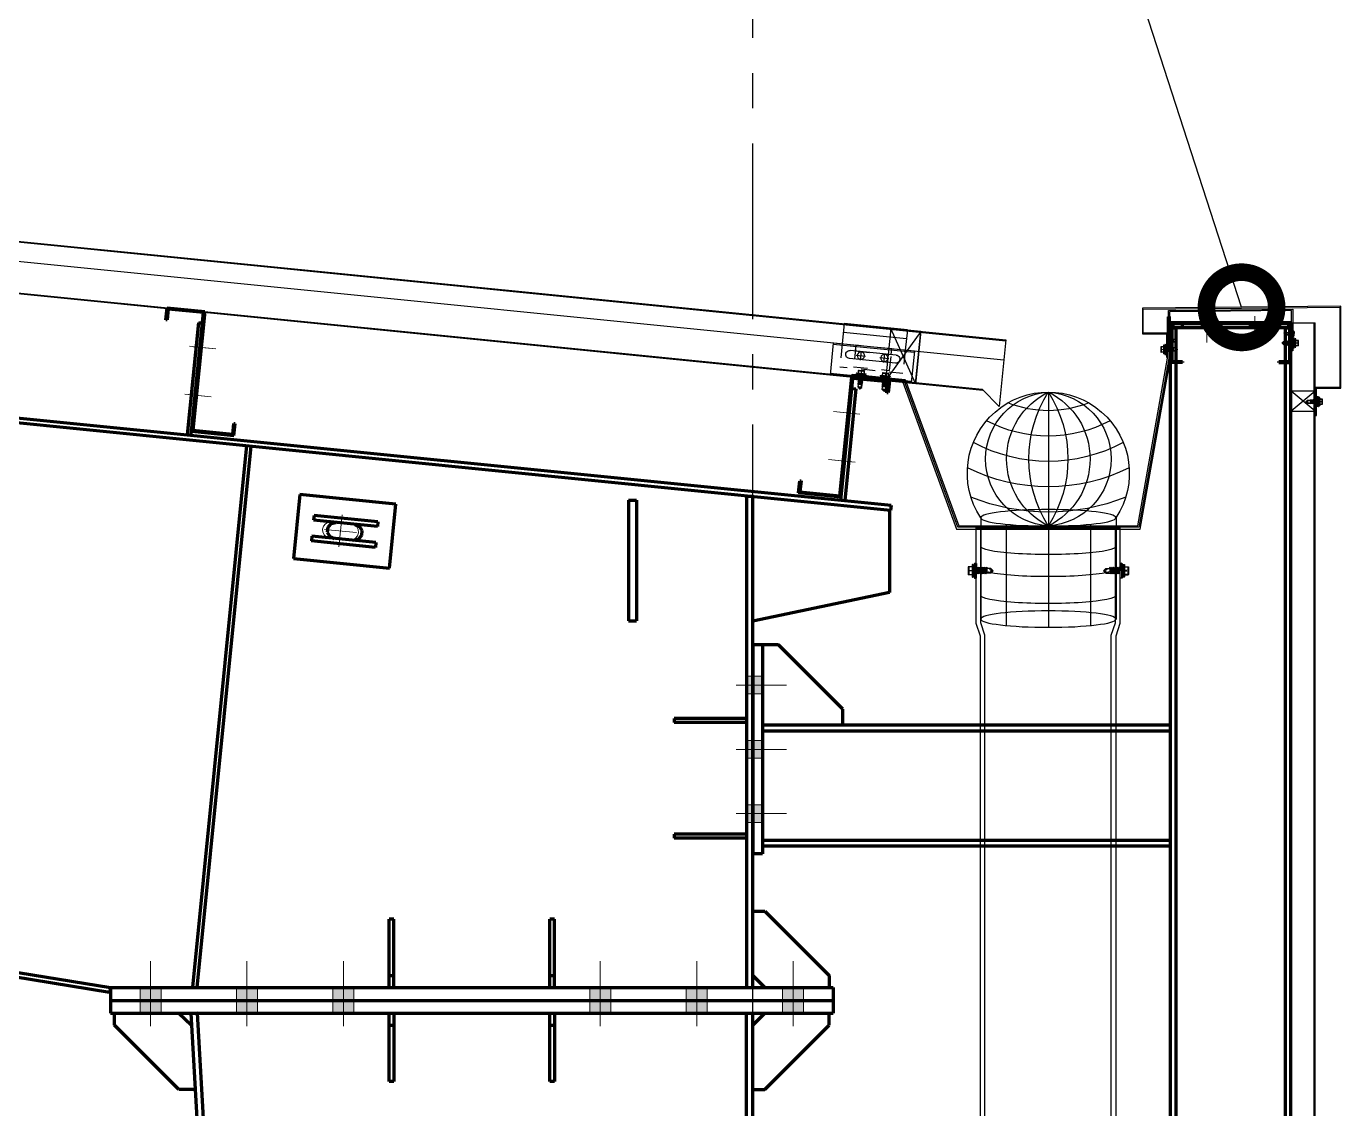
# Model space of a CAD drawing. Header units: inches. Extents: x 2 to 32666, y -5537 to 22.
# Drawn here: x 14210.2 to 14219.56, y -3859.99 to -3852.29 of the extents above; entities that cross this region are included whole.
import ezdxf

# ---------------------------------------------------------------- set-up
doc = ezdxf.new("R2010")
doc.units = ezdxf.units.IN
doc.header["$MEASUREMENT"] = 0
for name, pattern in [('CENTER', [2, 1.25, -0.25, 0.25, -0.25]), ('DASHED2', [0.375, 0.25, -0.125]), ('HIDDEN2', [4.7625, 3.175, -1.5875])]:
    doc.linetypes.add(name, pattern=pattern)
for name, color, linetype in [('1', 1, 'Continuous'), ('2', 2, 'Continuous'), ('3', 3, 'Continuous'), ('4', 4, 'Continuous'), ('6', 6, 'Continuous'), ('7', 7, 'Continuous'), ('8', 8, 'Continuous'), ('9', 9, 'Continuous'), ('DIM', 8, 'Continuous'), ('STRUCTURE', 1, 'Continuous'), ('Tim truc', 8, 'Continuous')]:
    doc.layers.add(name, color=color, linetype=linetype)
doc.styles.add('ST1', font='vnshx.shx', dxfattribs={"width": 0.7})
doc.dimstyles.new('175', dxfattribs={"dimtxt": 2.5, "dimasz": 1, "dimexe": 1, "dimexo": 0, "dimgap": 1, "dimtad": 1, "dimdec": 0, "dimlfac": 175, "dimzin": 0, "dimdsep": 46, "dimtxsty": 'ST1', "dimblk1": 'ARCHTICK', "dimblk2": 'ARCHTICK', "dimsah": 1, "dimcen": 1, "dimdle": 1, "dimclrd": 8, "dimclre": 8, "dimclrt": 3, "dimadec": 0, "dimazin": 0, "dimtfac": 1, "dimtdec": 0, "dimtix": 1, "dimtmove": 1, "dimatfit": 3, "dimldrblk": 'DOTSMALL', "dimfxl": 0, "dimtfill": 1, "dimtolj": 1, "dimtzin": 0, "dimlwd": -1, "dimlwe": -1, "dimarcsym": 0})

# ---------------------------------------------------------------- blocks, each defined once
blk = doc.blocks.new('HFR-1')
at = {"layer": 'STRUCTURE', "color": 1, "linetype": 'Continuous'}
for p, q in [((-5.5, 0), (5.5, 0)), ((-5.2, 0.8), (-3.4, 1.5)), ((5.2, 0.8), (3.4, 1.5)), ((-2.4, -1.2), (-3, -1.6)), ((-3, -1.6), (-2.4, -1.9)), ((-2.4, -1.9), (-3, -2.3)), ((-3, -2.3), (-2.4, -2.6)), ((-2.4, -2.6), (-3, -3)), ((-3, -3), (-2.4, -3.3)), ((-2.4, -3.3), (-3, -3.7)), ((-3, -3.7), (-2.4, -4.1)), ((-2.4, -4.1), (-3, -4.4)), ((-3, -4.4), (-2.4, -4.8)), ((-2.4, -4.8), (-3, -5.1)), ((-3, -5.1), (-2.4, -5.5)), ((-2.4, -5.5), (-3, -5.8)), ((-3, -5.8), (-2.4, -6.2)), ((-2.4, -6.2), (-3, -6.6)), ((-3, -6.6), (-2.4, -6.9)), ((-2.4, -6.9), (-3, -7.3)), ((-3, -7.3), (-2.4, -7.6)), ((-2.4, -7.6), (-3, -8)), ((-3, -8), (-2.4, -8.3)), ((-2.4, -8.3), (-3, -8.7)), ((-3, -8.7), (-2.4, -9)), ((-2.4, -9), (-3, -9.4)), ((-3, -9.4), (-2.4, -9.7)), ((-2.4, -9.7), (-3, -10.1)), ((-3, -10.1), (-2.4, -10.5)), ((-2.4, -10.5), (-3, -10.8)), ((-3, -10.8), (-2.4, -11.2)), ((-2.4, -11.2), (-3, -11.5)), ((-3, -11.5), (-2.4, -11.9)), ((-2.9, -1.6), (2.9, -1.4)), ((-2.9, -2.3), (2.9, -2.1)), ((-2.9, -3), (2.9, -2.8)), ((-2.9, -3.7), (2.9, -3.6)), ((-2.9, -4.4), (2.9, -4.3)), ((-2.9, -5.1), (2.9, -5)), ((-2.9, -5.9), (2.9, -5.7)), ((-2.9, -6.6), (2.9, -6.4)), ((-2.9, -7.3), (2.9, -7.1)), ((-2.9, -8), (2.9, -7.8)), ((-2.9, -8.7), (2.9, -8.5)), ((-2.9, -9.4), (2.9, -9.2)), ((-2.9, -10.1), (1.5, -10)), ((-2.9, -10.8), (1.3, -10.7)), ((-2.9, -11.5), (0.9, -11.4)), ((-2.5, -17.4), (-2.5, -11.8)), ((-2.5, -17.4), (-2, -16.7)), ((-2.5, -17.4), (-0.2, -19.7)), ((2.4, -1.1), (-2.4, -1.2)), ((2.4, -1.8), (-2.4, -1.9)), ((-2.4, -1.9), (2.4, -1.8)), ((-2.4, -2.6), (2.4, -2.5)), ((2.4, -2.5), (-2.4, -2.6)), ((-2.4, -3.3), (2.4, -3.2)), ((2.4, -3.2), (-2.4, -3.3)), ((-2.4, -4.1), (2.4, -3.9)), ((2.4, -3.9), (-2.4, -4.1)), ((-2.4, -4.8), (2.4, -4.6)), ((2.4, -4.6), (-2.4, -4.8)), ((-2.4, -5.5), (2.4, -5.3)), ((2.4, -5.3), (-2.4, -5.5)), ((-2.4, -6.2), (2.4, -6)), ((2.4, -6), (-2.4, -6.2)), ((-2.4, -6.9), (2.4, -6.8)), ((2.4, -6.8), (-2.4, -6.9)), ((-2.4, -7.6), (2.4, -7.5)), ((2.4, -7.5), (-2.4, -7.6)), ((-2.4, -8.3), (2.4, -8.2)), ((2.4, -8.2), (-2.4, -8.3)), ((-2.4, -9), (2.4, -8.9)), ((2.4, -8.9), (-2.4, -9)), ((-2.4, -9.7), (2.4, -9.6)), ((2.4, -9.6), (-2.4, -9.7)), ((1.4, -10.3), (-2.4, -10.5)), ((-2.4, -10.5), (1.4, -10.3)), ((-2.4, -11.2), (1.1, -11.1)), ((1.1, -11.1), (-2.4, -11.2)), ((-2.4, -11.9), (0.4, -11.8)), ((-1, -16.7), (0.2, -19.7)), ((0.1, -19.4), (1.2, -17.3)), ((0.2, -19.7), (2.5, -17.4)), ((1.6, -16.1), (2.3, -10.2)), ((2.2, -10), (2.9, -10)), ((2.2, -11), (2.4, -11)), ((2.4, -11), (2.2, -11)), ((2.2, -11.4), (2.9, -11.4)), ((2.2, -11.7), (2.4, -11.7)), ((2.4, -10.3), (2.3, -10.3)), ((2.3, -10.3), (2.4, -10.3)), ((2.3, -10.7), (2.9, -10.7)), ((2.9, -1.4), (2.4, -1.1)), ((2.4, -1.8), (2.9, -1.4)), ((2.9, -2.1), (2.4, -1.8)), ((2.4, -2.5), (2.9, -2.1)), ((2.9, -2.8), (2.4, -2.5)), ((2.4, -3.2), (2.9, -2.8)), ((2.9, -3.6), (2.4, -3.2)), ((2.4, -3.9), (2.9, -3.6)), ((2.9, -4.3), (2.4, -3.9)), ((2.4, -4.6), (2.9, -4.3)), ((2.9, -5), (2.4, -4.6)), ((2.4, -5.3), (2.9, -5)), ((2.9, -5.7), (2.4, -5.3)), ((2.4, -6), (2.9, -5.7)), ((2.9, -6.4), (2.4, -6)), ((2.4, -6.8), (2.9, -6.4)), ((2.9, -7.1), (2.4, -6.8)), ((2.4, -7.5), (2.9, -7.1)), ((2.9, -7.8), (2.4, -7.5)), ((2.4, -8.2), (2.9, -7.8)), ((2.9, -8.5), (2.4, -8.2)), ((2.4, -8.9), (2.9, -8.5)), ((2.9, -9.2), (2.4, -8.9)), ((2.4, -9.6), (2.9, -9.2)), ((2.9, -10), (2.4, -9.6)), ((2.4, -10.3), (2.9, -10)), ((2.9, -10.7), (2.4, -10.3)), ((2.4, -11), (2.9, -10.7)), ((2.9, -11.4), (2.4, -11)), ((2.4, -11.7), (2.9, -11.4)), ((2.5, -17.4), (2.5, -11.7))]:
    blk.add_line(p, q, dxfattribs=at)
at = {"layer": 'STRUCTURE', "color": 1, "linetype": 'Continuous', "ltscale": 8}
for p in [(-3.4, 1.5), (3.4, 1.5)]:
    blk.add_line(p, (0, 1.5), dxfattribs=at)
at = {"layer": 'STRUCTURE', "color": 1, "linetype": 'DASHED2'}
for p in [(-1.9, 1.5), (1.9, 1.5)]:
    blk.add_line(p, (0, 0), dxfattribs=at)
at = {"layer": 'STRUCTURE', "color": 1, "linetype": 'Continuous', "ltscale": 8}
for centre, start, end in [((-4.7, 0.2), 130.41, 194.8062), ((4.7, 0.2), 345.1938, 49.59)]:
    blk.add_arc(centre, 0.801, start, end, dxfattribs=at)
at = {"layer": 'STRUCTURE', "color": 1, "linetype": 'Continuous'}
for centre, radius, start, end in [((-7.3, -9), 9.14, 58.065, 78.8402), ((5.1, -3.8), 3.83, 84.2039, 134.3621), ((-1.5, -17.1), 0.59, 34.2302, 144.5641), ((0, -19.4), 0.331, 231.6348, 305.4287), ((-0.5, -10.1), 1.93, 296.6041, 355.3922), ((-0.6, -16), 2.2, 324.0048, 357.8268), ((1.9, -10.3), 0.444, 15.9762, 172.6971)]:
    blk.add_arc(centre, radius, start, end, dxfattribs=at)
blk = doc.blocks.new('Short_Self_drilling')
at = {"layer": 'STRUCTURE', "color": 1, "linetype": 'Continuous'}
for p, q in [((6.4, 1.7), (-6.4, 1.7)), ((5.1, 3.8), (-5.1, 3.8)), ((-2.6, 2.9), (-5.1, 2.9)), ((-3.4, 3.8), (-3.4, 6.8)), ((3, 7.2), (-3, 7.2)), ((2.6, 2.9), (-2.6, 2.9)), ((-2.1, 2.8), (-2.1, 2.9)), ((6.3, 0), (0, 0)), ((2.2, 2.8), (2.2, 2.9)), ((2.2, -0.5), (2.2, 0)), ((5.1, 2.9), (2.6, 2.9)), ((3.4, 3.8), (3.4, 6.8)), ((3, -1.2), (-2.7, -0.2)), ((3, -2.7), (-2.7, -1.8)), ((3, -4.2), (-2.7, -3.3)), ((3, -5.8), (-2.7, -4.8)), ((3, -7.3), (-2.7, -6.3)), ((-1.9, -8), (-2.7, -7.9)), ((-2.1, -1.4), (-2.1, -0.9)), ((-2.1, -2.9), (-2.1, -2.4)), ((-2.1, -4.4), (-2.1, -3.9)), ((-2.1, -6), (-2.1, -5.4)), ((-2.1, -7.5), (-2.1, -7)), ((-2.1, -12.3), (-2.1, -8.5)), ((3, -8.8), (-1.1, -8.1)), ((2.1, -12.3), (2.1, -9.1)), ((2.2, -2), (2.2, -1.5)), ((2.2, -3.6), (2.2, -3)), ((2.2, -5.1), (2.2, -4.6)), ((2.2, -6.6), (2.2, -6.1)), ((2.2, -8.1), (2.2, -7.6))]:
    blk.add_line(p, q, dxfattribs=at)
blk.add_lwpolyline([(6.4, 1.3), (6.4, 1.7), (2.1, 2.8), (-2.1, 2.8), (-6.4, 1.7), (-6.4, 1.3)], close=True, dxfattribs=at)
for points in [[(-6.4, 1.3, -0.088869), (-6.3, 0), (0, 0)], [(-0.1, 3.8), (-0.3, 6.2, 0.338878), (-3.1, 6.2), (-3.3, 3.8)], [(3.3, 3.8), (3.1, 6.2, 0.338878), (0.3, 6.2), (0.1, 3.8)], [(-0.1, -14), (-1, -12.2, -0.148657), (-1.4, -11.2), (-2, -7.7, -0.815006), (-1.2, -7.8, 0.150833), (-0.8, -8.7)], [(2.1, -12.3), (0.2, -14.2, -0.333596), (-0.2, -14.2), (-2.1, -12.3)], [(2.1, -12.3), (1.7, -11.7, 0.52242), (0.9, -11.7), (-0.2, -14.2)]]:
    blk.add_lwpolyline(points, format="xyb", dxfattribs=at)
for points in [[(3, -1.2), (2.2, -1.5), (-2.1, -0.8), (-2.7, -0.2), (-2.4, 0)], [(3, -2.7), (2.2, -3), (-2.1, -2.4), (-2.7, -1.8), (-2.1, -1.4), (2.2, -2), (3, -2.7)], [(3, -4.2), (2.2, -4.6), (-2.1, -3.9), (-2.7, -3.3), (-2.1, -2.9), (2.2, -3.6), (3, -4.2)], [(3, -5.8), (2.2, -6.1), (-2.1, -5.4), (-2.7, -4.8), (-2.1, -4.4), (2.2, -5.1), (3, -5.8)], [(3, -7.3), (2.2, -7.6), (-2.1, -7), (-2.7, -6.3), (-2.1, -6), (2.2, -6.6), (3, -7.3)], [(-1.8, -8.5), (-2.1, -8.5), (-2.7, -7.9), (-2.1, -7.5), (-1.8, -7.5)], [(-1.3, -7.6), (2.2, -8.1), (3, -8.8)], [(-1.2, 0), (2.2, -0.5), (3, -1.2)], [(3, -8.8), (2.2, -9.1), (-0.8, -8.7)]]:
    blk.add_lwpolyline(points, dxfattribs=at)
for centre, radius, start, end in [((-5, 3.3), 0.455, 109.7949, 250.2674), ((-3, 6.8), 0.429, 90.0311, 180.0311), ((3, 6.8), 0.429, 0.0311, 90.0311), ((5.1, 3.3), 0.435, 279.7276, 80.3347), ((10, 0.2), 3.74, 162.2963, 182.6103)]:
    blk.add_arc(centre, radius, start, end, dxfattribs=at)
blk = doc.blocks.new('A$C5FAA1D3F')
at = {"color": 8}
for p, q in [((-26.59, -10.81, 0), (-25.6, -0.91, 0)), ((-0.39, -3.85, 0), (-25.64, -1.33, 0)), ((-0.34, -3.43, 0), (-25.6, -0.91, 0)), ((-1.33, -13.34, 0), (-0.34, -3.43, 0)), ((-6.38, -8.5, 0), (-20.69, -7.07, 0)), ((-17.23, -7.27, 0), (-17.51, -10.1, 0)), ((-9.94, -7.99, 0), (-10.23, -10.82, 0)), ((-1.33, -13.34, 0), (-26.59, -10.81, 0)), ((-1.29, -12.92, 0), (-26.55, -10.39, 0)), ((-24.42, -17.42, 0), (-23.79, -11.09, 0)), ((-6.63, -11.02, 0), (-20.94, -9.59, 0)), ((-18.79, -8.54, 0), (-15.96, -8.83, 0)), ((-11.5, -9.26, 0), (-8.67, -9.54, 0)), ((-4.49, -16.58, 0), (-24.14, -14.62, 0)), ((-4.77, -19.39, 0), (-4.14, -13.06, 0)), ((-4.77, -19.39, 0), (-24.42, -17.42, 0))]:
    blk.add_line(p, q, dxfattribs=at)
at = {"color": 8, "linetype": 'HIDDEN2'}
for p, q in [((-23.79, -11.09, 0), (-23.06, -3.85, 0)), ((-3.42, -5.82, 0), (-23.06, -3.85, 0)), ((-19.57, -11.51, 0), (-18.9, -4.83, 0)), ((-18.9, -4.83, 0), (-7.68, -5.96, 0)), ((-7.68, -5.96, 0), (-8.35, -12.64, 0)), ((-4.14, -13.06, 0), (-3.42, -5.82, 0)), ((-19.58, -11.51, 0), (-19.4, -9.75, 0)), ((-8.35, -12.64, 0), (-19.58, -11.51, 0)), ((-8.35, -12.64, 0), (-19.57, -11.51, 0)), ((-19.4, -9.75, 0), (-8.17, -10.87, 0)), ((-8.17, -10.87, 0), (-8.35, -12.64, 0))]:
    blk.add_line(p, q, dxfattribs=at)
at = {"color": 8}
for centre, major_axis, start_param, end_param in [((-20.82, -8.33, 0), (-0.941, -0.852), 3.876998, 7.018591), ((-17.37, -8.69, 0), (-0.836, -0.757), 5.447794310103061, 11.73097961728265), ((-10.09, -9.4, 0), (-0.836, -0.757), 5.447794310103061, 11.73097961728265), ((-6.5, -9.76, 0), (-0.941, -0.852), 0.735405, 3.876998)]:
    blk.add_ellipse(centre, major_axis=major_axis, ratio=1, start_param=start_param, end_param=end_param, dxfattribs=at)
at = {"color": 1, "xscale": 0.2707692322397919, "yscale": 0.2707692322397919, "zscale": 0.2707692322397919, "rotation": 174.2582798079231}
for p in [(-16.04, -2.29, 0), (-8.54, -3.04, 0)]:
    blk.add_blockref('Short_Self_drilling', p, dxfattribs=at)
blk = doc.blocks.new('A$C074D4DC8')
at = {"color": 9}
for p, q in [((80, 232.2), (80, 100)), ((13.2, 108.1), (13.2, 8.1)), ((146.8, 108.1), (146.8, 8.1)), ((38.4, 101.8), (38.4, 1.8)), ((80, 100), (80, 0)), ((121.6, 101.8), (121.6, 1.8))]:
    blk.add_line(p, q, dxfattribs=at)
for centre, radius, start, end in [((80, 152.2), 80, 326.5995, 213.4005), ((84.2, 166.1), 66.2, 93.6886, 266.3114), ((112.4, 166.1), 73.6, 116.1115, 243.8885), ((80, 318.7), 105, 247.6912, 292.3088), ((183.7, 166.1), 123, 147.491, 212.509), ((-23.7, 166.1), 123, 327.491, 32.509), ((47.6, 166.1), 73.6, 296.1115, 63.8885), ((75.7, 166.1), 66.2, 273.6886, 86.3114), ((80, 318.7), 130, 241.9999, 298.0001), ((80, 318.7), 155, 241.4707, 298.5293), ((80, 318.7), 180, 243.6718, 296.3282), ((80, 318.7), 205, 248.1186, 291.8814)]:
    blk.add_arc(centre, radius, start, end, dxfattribs=at)
for centre in [(80, 108.1), (80, 8.1)]:
    blk.add_ellipse(centre, major_axis=(-66.8, 0), ratio=0.12167, dxfattribs=at)
for centre in [(80, 79.9), (80, 58.1), (80, 31.6)]:
    blk.add_ellipse(centre, major_axis=(-66.8, 0), ratio=0.12167, start_param=0, end_param=3.141593, dxfattribs=at)
blk = doc.blocks.new('_ArchTick')
at = {"color": 0, "linetype": 'ByBlock', "const_width": 0.15}
blk.add_lwpolyline([(-0.5, -0.5), (0.5, 0.5)], dxfattribs=at)
blk = doc.blocks.new('_DotSmall')
at = {"color": 0, "linetype": 'ByBlock', "const_width": 0.5}
blk.add_lwpolyline([(-0.0625, 0, 1), (0.0625, 0, 1)], format="xyb", close=True, dxfattribs=at)

msp = doc.modelspace()

# ---------------------------------------------------------------- hatches: boundary and pattern name
at = {"layer": '2'}
for points in [[(14218.643, -3854.4086), (14218.643, -3854.4371), (14218.563, -3854.4371), (14218.563, -3854.4086)], [(14218.643, -3854.4086), (14218.643, -3854.4371), (14218.563, -3854.4371), (14218.563, -3854.4086)], [(14218.9859, -3854.4086), (14218.9859, -3854.4371), (14218.9059, -3854.4371), (14218.9059, -3854.4086)], [(14218.9859, -3854.4086), (14218.9859, -3854.4371), (14218.9059, -3854.4371), (14218.9059, -3854.4086)], [(14215.3744, -3857.0418), (14215.3287, -3857.0418), (14215.3287, -3856.9161), (14215.3744, -3856.9161)], [(14215.443, -3857.0418), (14215.3744, -3857.0418), (14215.3744, -3856.9161), (14215.443, -3856.9161)], [(14215.3744, -3857.499), (14215.3287, -3857.499), (14215.3287, -3857.3732), (14215.3744, -3857.3732)], [(14215.443, -3857.499), (14215.3744, -3857.499), (14215.3744, -3857.3732), (14215.443, -3857.3732)], [(14215.3744, -3857.9561), (14215.3287, -3857.9561), (14215.3287, -3857.8304), (14215.3744, -3857.8304)], [(14215.443, -3857.9561), (14215.3744, -3857.9561), (14215.3744, -3857.8304), (14215.443, -3857.8304)], [(14211.0144, -3859.2217), (14211.0144, -3859.1302), (14211.163, -3859.1302), (14211.163, -3859.2217)], [(14211.7001, -3859.2217), (14211.7001, -3859.1302), (14211.8487, -3859.1302), (14211.8487, -3859.2217)], [(14212.3858, -3859.2217), (14212.3858, -3859.1302), (14212.5344, -3859.1302), (14212.5344, -3859.2217)], [(14214.2144, -3859.2217), (14214.2144, -3859.1302), (14214.363, -3859.1302), (14214.363, -3859.2217)], [(14214.9001, -3859.2217), (14214.9001, -3859.1302), (14215.0487, -3859.1302), (14215.0487, -3859.2217)], [(14215.5858, -3859.2217), (14215.5858, -3859.1302), (14215.7344, -3859.1302), (14215.7344, -3859.2217)], [(14211.0144, -3859.3131), (14211.0144, -3859.2217), (14211.163, -3859.2217), (14211.163, -3859.3131)], [(14211.7001, -3859.3131), (14211.7001, -3859.2217), (14211.8487, -3859.2217), (14211.8487, -3859.3131)], [(14212.3858, -3859.3131), (14212.3858, -3859.2217), (14212.5344, -3859.2217), (14212.5344, -3859.3131)], [(14214.2144, -3859.3131), (14214.2144, -3859.2217), (14214.363, -3859.2217), (14214.363, -3859.3131)], [(14214.9001, -3859.3131), (14214.9001, -3859.2217), (14215.0487, -3859.2217), (14215.0487, -3859.3131)], [(14215.5858, -3859.3131), (14215.5858, -3859.2217), (14215.7344, -3859.2217), (14215.7344, -3859.3131)]]:
    msp.add_hatch(color=256, dxfattribs=at).paths.add_polyline_path(points, flags=17)

# ---------------------------------------------------------------- linework, layer by layer
at = {"layer": '2', "lineweight": 100}
for p, q in [((14202.8485, -3854.3492), (14216.3572, -3855.7002)), ((14211.1983, -3854.3801), (14211.2068, -3854.2948)), ((14211.2068, -3854.2948), (14211.4741, -3854.3215)), ((14211.2145, -3854.3042), (14211.2068, -3854.381)), ((14211.4647, -3854.3292), (14211.2145, -3854.3042)), ((14211.3803, -3855.1736), (14211.4647, -3854.3292)), ((14211.4741, -3854.3215), (14211.3896, -3855.1659)), ((14202.8451, -3854.3833), (14216.3538, -3855.7343)), ((14211.2068, -3854.381), (14211.1983, -3854.3801)), ((14211.4286, -3854.4033), (14211.349, -3855.1993)), ((14211.457, -3854.4062), (14211.4286, -3854.4033)), ((14218.3546, -3854.4087), (14218.3458, -3854.3999)), ((14218.3458, -3854.6856), (14218.3458, -3854.3999)), ((14218.3458, -3854.3999), (14219.203, -3854.3999)), ((14218.3458, -3854.4371), (14218.3458, -3854.4)), ((14219.1944, -3854.4085), (14218.3544, -3854.4085)), ((14218.3544, -3854.4085), (14218.3544, -3854.6771)), ((14218.3544, -3854.4371), (14218.3858, -3854.4371)), ((14219.1859, -3854.4086), (14218.363, -3854.4086)), ((14218.363, -3854.4086), (14218.363, -3854.4371)), ((14219.1859, -3854.4371), (14218.363, -3854.4371)), ((14218.3858, -3854.6771), (14218.3858, -3854.4371)), ((14218.4316, -3854.4371), (14218.4316, -3854.4086)), ((14219.1173, -3854.4371), (14219.1173, -3854.4086)), ((14219.163, -3854.6771), (14219.163, -3854.4371)), ((14219.163, -3854.4371), (14219.1944, -3854.4371)), ((14219.1859, -3854.4086), (14219.1859, -3854.4371)), ((14219.1944, -3854.6771), (14219.1944, -3854.4085)), ((14219.1944, -3854.4371), (14219.1944, -3854.4085)), ((14219.203, -3854.6856), (14219.203, -3854.3999)), ((14183.5743, -3854.7188), (14210.7974, -3859.1641)), ((14183.5799, -3854.685), (14210.803, -3859.1302)), ((14218.4316, -3854.6856), (14218.3458, -3854.6856)), ((14218.3458, -3860.2341), (14218.3458, -3854.6856)), ((14218.3544, -3854.6771), (14218.4316, -3854.6771)), ((14218.3858, -3860.2341), (14218.3858, -3854.6856)), ((14218.4316, -3854.6771), (14218.4316, -3854.6856)), ((14219.1173, -3854.6856), (14219.1173, -3854.6771)), ((14219.1173, -3854.6771), (14219.1944, -3854.6771)), ((14219.1173, -3854.6856), (14219.203, -3854.6856)), ((14219.163, -3860.2341), (14219.163, -3854.6856)), ((14219.203, -3860.2341), (14219.203, -3854.6856)), ((14215.9936, -3855.6324), (14216.078, -3854.788)), ((14216.0013, -3855.6417), (14216.0857, -3854.7974)), ((14216.078, -3854.788), (14216.078, -3854.788)), ((14216.078, -3854.788), (14216.078, -3854.788)), ((14216.078, -3854.788), (14216.3453, -3854.8147)), ((14216.3359, -3854.8224), (14216.0857, -3854.7974)), ((14216.3282, -3854.8992), (14216.3359, -3854.8224)), ((14216.3453, -3854.8147), (14216.3367, -3854.9)), ((14216.107, -3854.8712), (14216.0274, -3855.6672)), ((14216.0786, -3854.8684), (14216.107, -3854.8712)), ((14216.3367, -3854.9), (14216.3282, -3854.8992)), ((14211.6739, -3855.1943), (14211.6816, -3855.1176)), ((14211.6816, -3855.1176), (14211.6901, -3855.1184)), ((14211.3774, -3855.2022), (14211.3803, -3855.1736)), ((14211.3803, -3855.1736), (14211.6816, -3855.2037)), ((14211.3896, -3855.1659), (14211.6739, -3855.1943)), ((14211.5972, -3855.1867), (14211.5878, -3855.1943)), ((14211.6816, -3855.2037), (14211.6901, -3855.1184)), ((14211.7711, -3855.276), (14211.386, -3859.1268)), ((14211.4201, -3859.1302), (14211.8052, -3855.2794)), ((14215.6999, -3855.6116), (14215.7084, -3855.5263)), ((14215.7084, -3855.5263), (14215.717, -3855.5272)), ((14215.717, -3855.5272), (14215.7093, -3855.6039)), ((14212.1516, -3855.6242), (14212.1061, -3856.0791)), ((14212.8339, -3855.6924), (14212.1516, -3855.6242)), ((14214.4887, -3855.6649), (14214.4887, -3856.5221)), ((14214.4887, -3855.6649), (14214.5458, -3855.6649)), ((14214.5458, -3855.6649), (14214.5458, -3856.5221)), ((14215.3287, -3855.6375), (14215.3287, -3855.6318)), ((14215.3744, -3855.6375), (14215.3287, -3855.6375)), ((14215.3287, -3855.6375), (14215.3287, -3859.1302)), ((14215.363, -3855.6375), (14215.363, -3855.6352)), ((14215.3744, -3859.1302), (14215.3744, -3855.6375)), ((14216.0013, -3855.6417), (14215.6999, -3855.6116)), ((14215.7093, -3855.6039), (14215.9936, -3855.6324)), ((14215.999, -3855.6644), (14216.0013, -3855.6417)), ((14212.2517, -3855.772), (14212.2483, -3855.8061)), ((14212.7066, -3855.8175), (14212.2517, -3855.772)), ((14212.7884, -3856.1473), (14212.8339, -3855.6924)), ((14216.3458, -3855.7335), (14216.3458, -3856.3194)), ((14216.3572, -3855.7002), (14216.3538, -3855.7343)), ((14212.7031, -3855.8516), (14212.2483, -3855.8061)), ((14212.3495, -3855.8559), (14212.346, -3855.8911)), ((14212.373, -3855.8296), (14212.3495, -3855.8559)), ((14212.373, -3855.8296), (14212.4075, -3855.8221)), ((14212.5439, -3855.8357), (14212.5763, -3855.8499)), ((14212.5941, -3855.8804), (14212.5763, -3855.8499)), ((14212.7066, -3855.8175), (14212.7031, -3855.8516)), ((14212.2369, -3855.9199), (14212.2335, -3855.954)), ((14212.6884, -3855.9995), (14212.2335, -3855.954)), ((14212.6918, -3855.9653), (14212.2369, -3855.9199)), ((14212.346, -3855.8911), (14212.3638, -3855.9216)), ((14212.3638, -3855.9216), (14212.3961, -3855.9358)), ((14212.5326, -3855.9494), (14212.5671, -3855.9419)), ((14212.5671, -3855.9419), (14212.5906, -3855.9155)), ((14212.5906, -3855.9155), (14212.5941, -3855.8804)), ((14212.6918, -3855.9653), (14212.6884, -3855.9995)), ((14212.1061, -3856.0791), (14212.7884, -3856.1473)), ((14216.3458, -3856.3194), (14215.3744, -3856.5237)), ((14214.4887, -3856.5221), (14214.5458, -3856.5221)), ((14215.443, -3856.6932), (14215.3744, -3856.6932)), ((14215.3744, -3856.6932), (14215.3744, -3858.179)), ((14215.5572, -3856.6932), (14215.4429, -3856.6932)), ((14215.443, -3856.6932), (14215.443, -3858.179)), ((14216.0143, -3857.1504), (14215.5572, -3856.6932)), ((14216.0143, -3857.2647), (14216.0143, -3857.1504)), ((14215.3287, -3857.2161), (14214.8144, -3857.2161)), ((14214.8144, -3857.2161), (14214.8144, -3857.2447)), ((14215.3287, -3857.2447), (14214.8144, -3857.2447)), ((14215.3287, -3857.2161), (14215.3287, -3857.2447)), ((14218.3456, -3857.2647), (14215.443, -3857.2647)), ((14218.3456, -3858.1218), (14218.3456, -3857.2647)), ((14215.443, -3857.3047), (14218.3456, -3857.3047)), ((14215.3287, -3858.039), (14214.8144, -3858.039)), ((14214.8144, -3858.039), (14214.8144, -3858.0676)), ((14215.3287, -3858.0676), (14214.8144, -3858.0676)), ((14215.3287, -3858.039), (14215.3287, -3858.0676)), ((14215.443, -3858.0818), (14218.3456, -3858.0818)), ((14215.443, -3858.179), (14215.3744, -3858.179)), ((14215.443, -3858.1218), (14218.3456, -3858.1218)), ((14212.8201, -3858.6445), (14212.7858, -3858.6445)), ((14212.7858, -3859.1302), (14212.7858, -3858.6445)), ((14212.8201, -3859.1302), (14212.8201, -3858.6445)), ((14213.963, -3858.6445), (14213.9287, -3858.6445)), ((14213.9287, -3859.1302), (14213.9287, -3858.6445)), ((14213.963, -3859.1302), (14213.963, -3858.6445)), ((14215.3744, -3858.5874), (14215.4601, -3858.5874)), ((14215.4601, -3858.5874), (14215.9172, -3859.0445)), ((14212.7858, -3859.0445), (14212.8201, -3859.0445)), ((14213.9287, -3859.0445), (14213.963, -3859.0445)), ((14215.4601, -3859.1302), (14215.3744, -3859.0445)), ((14215.9172, -3859.0445), (14215.9172, -3859.1302)), ((14210.803, -3859.1302), (14210.7974, -3859.1641)), ((14210.803, -3859.1302), (14210.803, -3859.2217)), ((14210.803, -3859.1302), (14215.9458, -3859.1302)), ((14211.386, -3859.1268), (14211.4201, -3859.1302)), ((14215.9458, -3859.1302), (14215.9458, -3859.2217)), ((14210.803, -3859.2217), (14215.9458, -3859.2217)), ((14210.803, -3859.2217), (14210.803, -3859.3131)), ((14210.803, -3859.2217), (14215.9458, -3859.2217)), ((14215.9458, -3859.2217), (14215.9458, -3859.3131)), ((14210.803, -3859.3131), (14215.9458, -3859.3131)), ((14210.8315, -3859.3988), (14210.8315, -3859.3131)), ((14211.2886, -3859.3131), (14211.3792, -3859.3988)), ((14211.4201, -3859.3131), (14211.3745, -3859.3157)), ((14211.3745, -3859.3157), (14213.66, -3899.3012)), ((14211.4201, -3859.3131), (14213.7056, -3899.2986)), ((14212.7858, -3859.7988), (14212.7858, -3859.3131)), ((14212.8201, -3859.3131), (14212.8201, -3859.7988)), ((14213.9287, -3859.7988), (14213.9287, -3859.3131)), ((14213.963, -3859.3131), (14213.963, -3859.7988)), ((14215.3287, -3859.3131), (14215.3744, -3859.3131)), ((14215.3287, -3865.0412), (14215.3287, -3859.3131)), ((14215.3744, -3865.0412), (14215.3744, -3859.3131)), ((14215.3744, -3859.3988), (14215.4601, -3859.3131)), ((14215.9172, -3859.3988), (14215.9172, -3859.3131)), ((14211.2886, -3859.856), (14210.8315, -3859.3988)), ((14212.7858, -3859.3988), (14212.8201, -3859.3988)), ((14213.9287, -3859.3988), (14213.963, -3859.3988)), ((14215.4601, -3859.856), (14215.9172, -3859.3988)), ((14211.4053, -3859.856), (14211.2886, -3859.856)), ((14212.8201, -3859.7988), (14212.7858, -3859.7988)), ((14213.963, -3859.7988), (14213.9287, -3859.7988)), ((14215.3744, -3859.856), (14215.4601, -3859.856))]:
    msp.add_line(p, q, dxfattribs=at)
at = {"layer": '2', "lineweight": 0}
for p, q in [((14218.603, -3854.3542), (14218.603, -3854.5428)), ((14218.603, -3854.3542), (14218.603, -3854.5428)), ((14218.9459, -3854.3542), (14218.9459, -3854.5428)), ((14218.9459, -3854.3542), (14218.9459, -3854.5428)), ((14218.563, -3854.4086), (14218.563, -3854.4371)), ((14218.563, -3854.4086), (14218.563, -3854.4371)), ((14218.643, -3854.4086), (14218.643, -3854.4371)), ((14218.643, -3854.4086), (14218.643, -3854.4371)), ((14218.9059, -3854.4086), (14218.9059, -3854.4371)), ((14218.9059, -3854.4086), (14218.9059, -3854.4371)), ((14218.9859, -3854.4086), (14218.9859, -3854.4371)), ((14218.9859, -3854.4086), (14218.9859, -3854.4371)), ((14211.366, -3854.5692), (14211.5537, -3854.5879)), ((14211.3945, -3854.572), (14211.5537, -3854.5879)), ((14211.3945, -3854.572), (14211.5537, -3854.5879)), ((14211.3945, -3854.572), (14211.4485, -3854.5774)), ((14211.3945, -3854.572), (14211.4485, -3854.5774)), ((14211.3319, -3854.9103), (14211.5196, -3854.9291)), ((14211.3604, -3854.9132), (14211.5196, -3854.9291)), ((14211.3604, -3854.9132), (14211.5196, -3854.9291)), ((14211.3604, -3854.9132), (14211.4144, -3854.9186)), ((14211.3604, -3854.9132), (14211.4144, -3854.9186)), ((14216.1349, -3855.0521), (14215.9472, -3855.0333)), ((14216.1064, -3855.0493), (14215.9472, -3855.0333)), ((14216.1064, -3855.0493), (14215.9472, -3855.0333)), ((14216.1065, -3855.0492), (14216.0524, -3855.0438)), ((14216.1065, -3855.0488), (14216.0525, -3855.0434)), ((14216.1008, -3855.3933), (14215.9131, -3855.3745)), ((14216.0723, -3855.3904), (14215.9131, -3855.3745)), ((14216.0723, -3855.3904), (14215.9131, -3855.3745)), ((14216.0723, -3855.3903), (14216.0183, -3855.3849)), ((14216.0724, -3855.39), (14216.0184, -3855.3846)), ((14212.4517, -3855.7691), (14212.4289, -3855.9965)), ((14212.3189, -3855.8487), (14212.3124, -3855.87)), ((14212.3331, -3855.8314), (14212.3189, -3855.8487)), ((14212.3527, -3855.821), (14212.3331, -3855.8314)), ((14212.3749, -3855.8188), (14212.3527, -3855.821)), ((14212.5171, -3855.833), (14212.3749, -3855.8188)), ((14212.5384, -3855.8395), (14212.5171, -3855.833)), ((14212.5556, -3855.8537), (14212.5384, -3855.8395)), ((14212.5661, -3855.8734), (14212.5556, -3855.8537)), ((14212.3124, -3855.87), (14212.3124, -3855.87)), ((14212.3124, -3855.87), (14212.3145, -3855.8922)), ((14212.3145, -3855.8922), (14212.325, -3855.9118)), ((14212.325, -3855.9118), (14212.3422, -3855.926)), ((14212.3266, -3855.8714), (14212.554, -3855.8941)), ((14212.3422, -3855.926), (14212.3636, -3855.9325)), ((14212.3636, -3855.9325), (14212.5057, -3855.9467)), ((14212.5057, -3855.9467), (14212.5279, -3855.9446)), ((14212.5279, -3855.9446), (14212.5476, -3855.9341)), ((14212.5476, -3855.9341), (14212.5617, -3855.9169)), ((14212.5617, -3855.9169), (14212.5683, -3855.8956)), ((14212.5683, -3855.8956), (14212.5661, -3855.8734)), ((14212.5683, -3855.8956), (14212.5683, -3855.8956)), ((14215.2544, -3856.979), (14215.6144, -3856.979)), ((14215.2544, -3856.979), (14215.6144, -3856.979)), ((14215.3287, -3856.9161), (14215.3744, -3856.9161)), ((14215.3287, -3856.9161), (14215.3744, -3856.9161)), ((14215.3744, -3856.9161), (14215.443, -3856.9161)), ((14215.3744, -3856.9161), (14215.443, -3856.9161)), ((14215.3287, -3857.0418), (14215.3744, -3857.0418)), ((14215.3287, -3857.0418), (14215.3744, -3857.0418)), ((14215.3744, -3857.0418), (14215.443, -3857.0418)), ((14215.3744, -3857.0418), (14215.443, -3857.0418)), ((14215.2544, -3857.4361), (14215.6144, -3857.4361)), ((14215.2544, -3857.4361), (14215.6144, -3857.4361)), ((14215.3287, -3857.3732), (14215.3744, -3857.3732)), ((14215.3287, -3857.3732), (14215.3744, -3857.3732)), ((14215.3744, -3857.3732), (14215.443, -3857.3732)), ((14215.3744, -3857.3732), (14215.443, -3857.3732)), ((14215.3287, -3857.499), (14215.3744, -3857.499)), ((14215.3287, -3857.499), (14215.3744, -3857.499)), ((14215.3744, -3857.499), (14215.443, -3857.499)), ((14215.3744, -3857.499), (14215.443, -3857.499)), ((14215.2544, -3857.8932), (14215.6144, -3857.8932)), ((14215.2544, -3857.8932), (14215.6144, -3857.8932)), ((14215.3287, -3857.8304), (14215.3744, -3857.8304)), ((14215.3287, -3857.8304), (14215.3744, -3857.8304)), ((14215.3744, -3857.8304), (14215.443, -3857.8304)), ((14215.3744, -3857.8304), (14215.443, -3857.8304)), ((14215.3287, -3857.9561), (14215.3744, -3857.9561)), ((14215.3287, -3857.9561), (14215.3744, -3857.9561)), ((14215.3744, -3857.9561), (14215.443, -3857.9561)), ((14215.3744, -3857.9561), (14215.443, -3857.9561)), ((14211.0887, -3859.404), (14211.0887, -3858.9417)), ((14211.0887, -3859.404), (14211.0887, -3858.9417)), ((14211.7744, -3859.404), (14211.7744, -3858.9417)), ((14211.7744, -3859.404), (14211.7744, -3858.9417)), ((14212.4601, -3859.404), (14212.4601, -3858.9417)), ((14212.4601, -3859.404), (14212.4601, -3858.9417)), ((14214.2887, -3859.404), (14214.2887, -3858.9417)), ((14214.2887, -3859.404), (14214.2887, -3858.9417)), ((14214.9744, -3859.404), (14214.9744, -3858.9417)), ((14214.9744, -3859.404), (14214.9744, -3858.9417)), ((14215.6601, -3859.404), (14215.6601, -3858.9417)), ((14215.6601, -3859.404), (14215.6601, -3858.9417)), ((14211.0144, -3859.2217), (14211.0144, -3859.1302)), ((14211.0144, -3859.2217), (14211.0144, -3859.1302)), ((14211.163, -3859.2217), (14211.163, -3859.1302)), ((14211.163, -3859.2217), (14211.163, -3859.1302)), ((14211.7001, -3859.2217), (14211.7001, -3859.1302)), ((14211.7001, -3859.2217), (14211.7001, -3859.1302)), ((14211.8487, -3859.2217), (14211.8487, -3859.1302)), ((14211.8487, -3859.2217), (14211.8487, -3859.1302)), ((14212.3858, -3859.2217), (14212.3858, -3859.1302)), ((14212.3858, -3859.2217), (14212.3858, -3859.1302)), ((14212.5344, -3859.2217), (14212.5344, -3859.1302)), ((14212.5344, -3859.2217), (14212.5344, -3859.1302)), ((14214.2144, -3859.2217), (14214.2144, -3859.1302)), ((14214.2144, -3859.2217), (14214.2144, -3859.1302)), ((14214.363, -3859.2217), (14214.363, -3859.1302)), ((14214.363, -3859.2217), (14214.363, -3859.1302)), ((14214.9001, -3859.2217), (14214.9001, -3859.1302)), ((14214.9001, -3859.2217), (14214.9001, -3859.1302)), ((14215.0487, -3859.2217), (14215.0487, -3859.1302)), ((14215.0487, -3859.2217), (14215.0487, -3859.1302)), ((14215.5858, -3859.2217), (14215.5858, -3859.1302)), ((14215.5858, -3859.2217), (14215.5858, -3859.1302)), ((14215.7344, -3859.2217), (14215.7344, -3859.1302)), ((14215.7344, -3859.2217), (14215.7344, -3859.1302)), ((14211.0144, -3859.3131), (14211.0144, -3859.2217)), ((14211.0144, -3859.3131), (14211.0144, -3859.2217)), ((14211.163, -3859.3131), (14211.163, -3859.2217)), ((14211.163, -3859.3131), (14211.163, -3859.2217)), ((14211.7001, -3859.3131), (14211.7001, -3859.2217)), ((14211.7001, -3859.3131), (14211.7001, -3859.2217)), ((14211.8487, -3859.3131), (14211.8487, -3859.2217)), ((14211.8487, -3859.3131), (14211.8487, -3859.2217)), ((14212.3858, -3859.3131), (14212.3858, -3859.2217)), ((14212.3858, -3859.3131), (14212.3858, -3859.2217)), ((14212.5344, -3859.3131), (14212.5344, -3859.2217)), ((14212.5344, -3859.3131), (14212.5344, -3859.2217)), ((14214.2144, -3859.3131), (14214.2144, -3859.2217)), ((14214.2144, -3859.3131), (14214.2144, -3859.2217)), ((14214.363, -3859.3131), (14214.363, -3859.2217)), ((14214.363, -3859.3131), (14214.363, -3859.2217)), ((14214.9001, -3859.3131), (14214.9001, -3859.2217)), ((14214.9001, -3859.3131), (14214.9001, -3859.2217)), ((14215.0487, -3859.3131), (14215.0487, -3859.2217)), ((14215.0487, -3859.3131), (14215.0487, -3859.2217)), ((14215.5858, -3859.3131), (14215.5858, -3859.2217)), ((14215.5858, -3859.3131), (14215.5858, -3859.2217)), ((14215.7344, -3859.3131), (14215.7344, -3859.2217)), ((14215.7344, -3859.3131), (14215.7344, -3859.2217))]:
    msp.add_line(p, q, dxfattribs=at)
at = {"layer": '2', "color": 5}
msp.add_lwpolyline([(14218.3304, -3854.6093), (14218.3304, -3854.3151), (14219.216, -3854.3063), (14219.216, -3854.6006), (14219.2075, -3854.6006), (14219.2075, -3854.3149), (14218.3389, -3854.3236), (14218.3389, -3854.6093)], close=True, dxfattribs=at)
at = {"layer": '3'}
for p, q in [((14116.1911, -3844.4251), (14217.1737, -3854.5243)), ((14116.1911, -3844.4308), (14217.1731, -3854.53)), ((14116.4059, -3844.8141), (14217.0048, -3854.8749)), ((14116.4114, -3844.8204), (14217.0111, -3854.8813)), ((14219.203, -3865.1949), (14219.203, -3854.4022)), ((14219.203, -3854.4022), (14219.3744, -3854.4022)), ((14219.2087, -3865.1949), (14219.2087, -3854.4022)), ((14219.3687, -3865.1949), (14219.3687, -3854.4022)), ((14219.3744, -3865.1949), (14219.3744, -3854.4022)), ((14217.1737, -3854.5243), (14217.1263, -3854.9975)), ((14217.1263, -3854.9975), (14217.0048, -3854.8749))]:
    msp.add_line(p, q, dxfattribs=at)
at = {"layer": '4'}
msp.add_lwpolyline([(14216.0789, -3854.7883), (14216.4403, -3854.8245), (14216.8234, -3855.8691), (14218.131, -3855.8691), (14218.3458, -3854.6565), (14218.3458, -3854.36), (14218.3327, -3854.36), (14218.3327, -3854.6554), (14218.1199, -3855.8559), (14216.8326, -3855.8559), (14216.4498, -3854.8122), (14216.0802, -3854.7753)], close=True, dxfattribs=at)
at = {"layer": '4', "const_width": 0.0114}
msp.add_lwpolyline([(14216.5691, -3854.4638), (14216.5321, -3854.8334)], dxfattribs=at)
at = {"layer": '4'}
for points in [[(14216.9932, -3901.7012), (14216.9932, -3856.63), (14216.9633, -3856.541), (14216.9633, -3855.8613), (14217.9855, -3855.8613), (14217.9855, -3856.541), (14217.9556, -3856.63), (14217.9556, -3901.7012)], [(14217.0251, -3901.7012), (14217.0251, -3856.6248), (14216.9952, -3856.5357), (14216.9952, -3855.8613)], [(14217.9236, -3901.7012), (14217.9236, -3856.6248), (14217.9536, -3856.5357), (14217.9536, -3855.8613)]]:
    msp.add_lwpolyline(points, dxfattribs=at)
at = {"layer": '6'}
for points in [[(14218.3327, -3854.36), (14218.3327, -3854.6554), (14218.1199, -3855.8559), (14216.8326, -3855.8559), (14216.4498, -3854.8122), (14216.0802, -3854.7753), (14216.081, -3854.7667), (14216.4572, -3854.8043), (14216.84, -3855.8473), (14218.1131, -3855.8473), (14218.3241, -3854.6544), (14218.3241, -3854.36)], [(14218.3226, -3854.6476), (14218.3226, -3854.4761), (14218.1512, -3854.4761), (14218.1512, -3854.3047), (14219.551, -3854.2907), (14219.551, -3854.8621), (14219.3796, -3854.8621), (14219.3796, -3855.0621), (14219.3853, -3855.0621), (14219.3853, -3854.8678), (14219.5568, -3854.8678), (14219.5568, -3854.2849), (14218.1455, -3854.299), (14218.1455, -3854.4818), (14218.3169, -3854.4818), (14218.3169, -3854.6476)]]:
    msp.add_lwpolyline(points, close=True, dxfattribs=at)
at = {"layer": '7'}
for p, q in [((14216.5321, -3854.8334), (14216.3556, -3854.4425)), ((14216.5691, -3854.4638), (14216.3187, -3854.8121))]:
    msp.add_line(p, q, dxfattribs=at)
msp.add_lwpolyline([(14216.5691, -3854.4638), (14216.3556, -3854.4425), (14216.3187, -3854.8121), (14216.5321, -3854.8334)], close=True, dxfattribs=at)
at = {"layer": '8'}
msp.add_line((14116.1911, -3844.5687), (14217.1595, -3854.6664), dxfattribs=at)
at = {"layer": '9'}
for p, q in [((14219.3747, -3855.0312), (14219.2033, -3854.8895)), ((14219.3747, -3854.8895), (14219.2033, -3855.0312))]:
    msp.add_line(p, q, dxfattribs=at)
msp.add_lwpolyline([(14219.3747, -3854.8895), (14219.2033, -3854.8895), (14219.2033, -3855.0312), (14219.3747, -3855.0312)], close=True, dxfattribs=at)
at = {"layer": 'Tim truc', "linetype": 'CENTER'}
msp.add_line((14215.3744, -3924.3761), (14215.3744, -3793.9869), dxfattribs=at)

# ---------------------------------------------------------------- block references
at = {"color": 8, "extrusion": (0, 0, -1), "yscale": 0.003410511356906287, "zscale": -0.003410511356906287}
for p, xscale, rotation in [((-14219.2201, -3854.4785), -0.003410511356906287, 89.9999999999574), ((-14218.3236, -3854.5304), 0.003410511356906287, 270.0000000000426)]:
    msp.add_blockref('HFR-1', p, dxfattribs=dict(at, xscale=xscale, rotation=rotation))
at = {"color": 1}
for p, xscale, yscale, zscale, rotation in [((14219.217, -3854.5461), 0.005485714286138882, 0.005485714286138882, 0.005485714286138882, 269.9688724504064), ((14218.3158, -3854.5922), 0.005485714286138882, 0.005485714286138882, 0.005485714286138882, 89.96887245040641), ((14219.3886, -3854.9629), 0.005485714286138882, 0.005485714286138882, 0.005485714286138882, 269.9688724504064), ((14216.9654, -3856.166), 0.008248538456597182, 0.008248538456597182, 0.008248538456597182, 89.96887282590984), ((14217.9877, -3856.166), -0.008248538456597183, 0.008248538456597185, 0.008248538456597185, 270.0311271740902)]:
    msp.add_blockref('Short_Self_drilling', p, dxfattribs=dict(at, xscale=xscale, yscale=yscale, zscale=zscale, rotation=rotation))
at = {"color": 9, "xscale": -0.007206988264552573, "yscale": 0.007206988264552573, "zscale": 0.007206988264552573}
msp.add_blockref('A$C074D4DC8', (14218.053, -3856.568), dxfattribs=at)
at = {"layer": 'DIM', "xscale": -0.02285714285714286, "yscale": 0.02285714285714286, "zscale": 0.02285714285714286, "rotation": 168.5788024423889}
msp.add_blockref('A$C5FAA1D3F', (14216.4925, -3854.9086), dxfattribs=at)

# ---------------------------------------------------------------- leaders
at = {"layer": '1'}
msp.add_leader([(14218.8511, -3854.292), (14214.1354, -3839.7196), (14211.6036, -3839.7196)], dimstyle='175', override={"dimgap": 1, "dimtad": 0}, dxfattribs=at)

doc.saveas('drawing.dxf')
